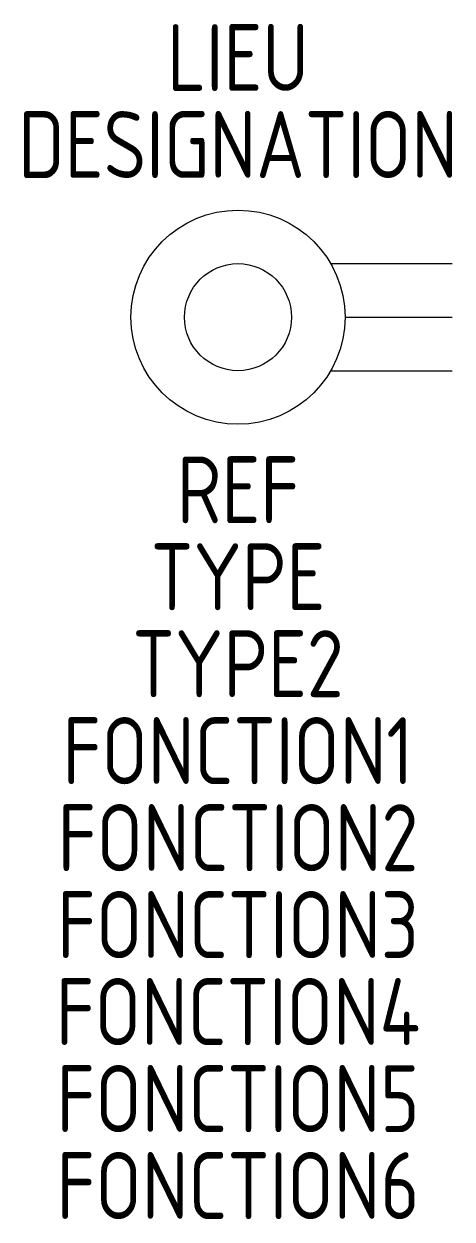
# Model space of a CAD drawing. Header units: millimetres. Extents: x -8 to 8, y -37.7 to 7.
import ezdxf
from ezdxf.enums import TextEntityAlignment as Align

# ---------------------------------------------------------------- set-up
doc = ezdxf.new("R2010")
doc.units = ezdxf.units.MM
for name, color, linetype in [('ELEC_FIL', 3, 'Continuous'), ('SYMB_TXT_NOM', 3, 'Continuous'), ('SYMBOLE', 3, 'Continuous')]:
    doc.layers.add(name, color=color, linetype=linetype)
doc.styles.add('NET2_5', font='isocp.shx', dxfattribs={"width": 0.9, "height": 2.5})

msp = doc.modelspace()

# ---------------------------------------------------------------- linework, layer by layer
at = {"layer": 'ELEC_FIL'}
for p, q in [((3.464, -2), (8, -2)), ((4, -4), (8, -4)), ((3.464, -6), (8, -6))]:
    msp.add_line(p, q, dxfattribs=at)
at = {"layer": 'SYMBOLE'}
for radius in [4, 2]:
    msp.add_circle((0, -4), radius, dxfattribs=at)

# ---------------------------------------------------------------- texts
at = {"layer": 'SYMB_TXT_NOM', "style": 'NET2_5', "width": 0.9, "flags": 8}
for tag, p in [('LIEU', (0, 4.45)), ('DESIGNATION', (0, 1.2)), ('REF', (0, -11.7)), ('TYPE', (0, -14.95)), ('TYPE2', (0, -18.2)), ('FONCTION1', (0, -21.45)), ('FONCTION2', (0, -24.7)), ('FONCTION3', (0, -27.95)), ('FONCTION4', (0, -31.2)), ('FONCTION5', (0, -34.45)), ('FONCTION6', (0, -37.7))]:
    msp.add_attdef(tag, text='', height=2.5, dxfattribs=at).set_placement(p, align=Align.CENTER)

doc.saveas('drawing.dxf')
